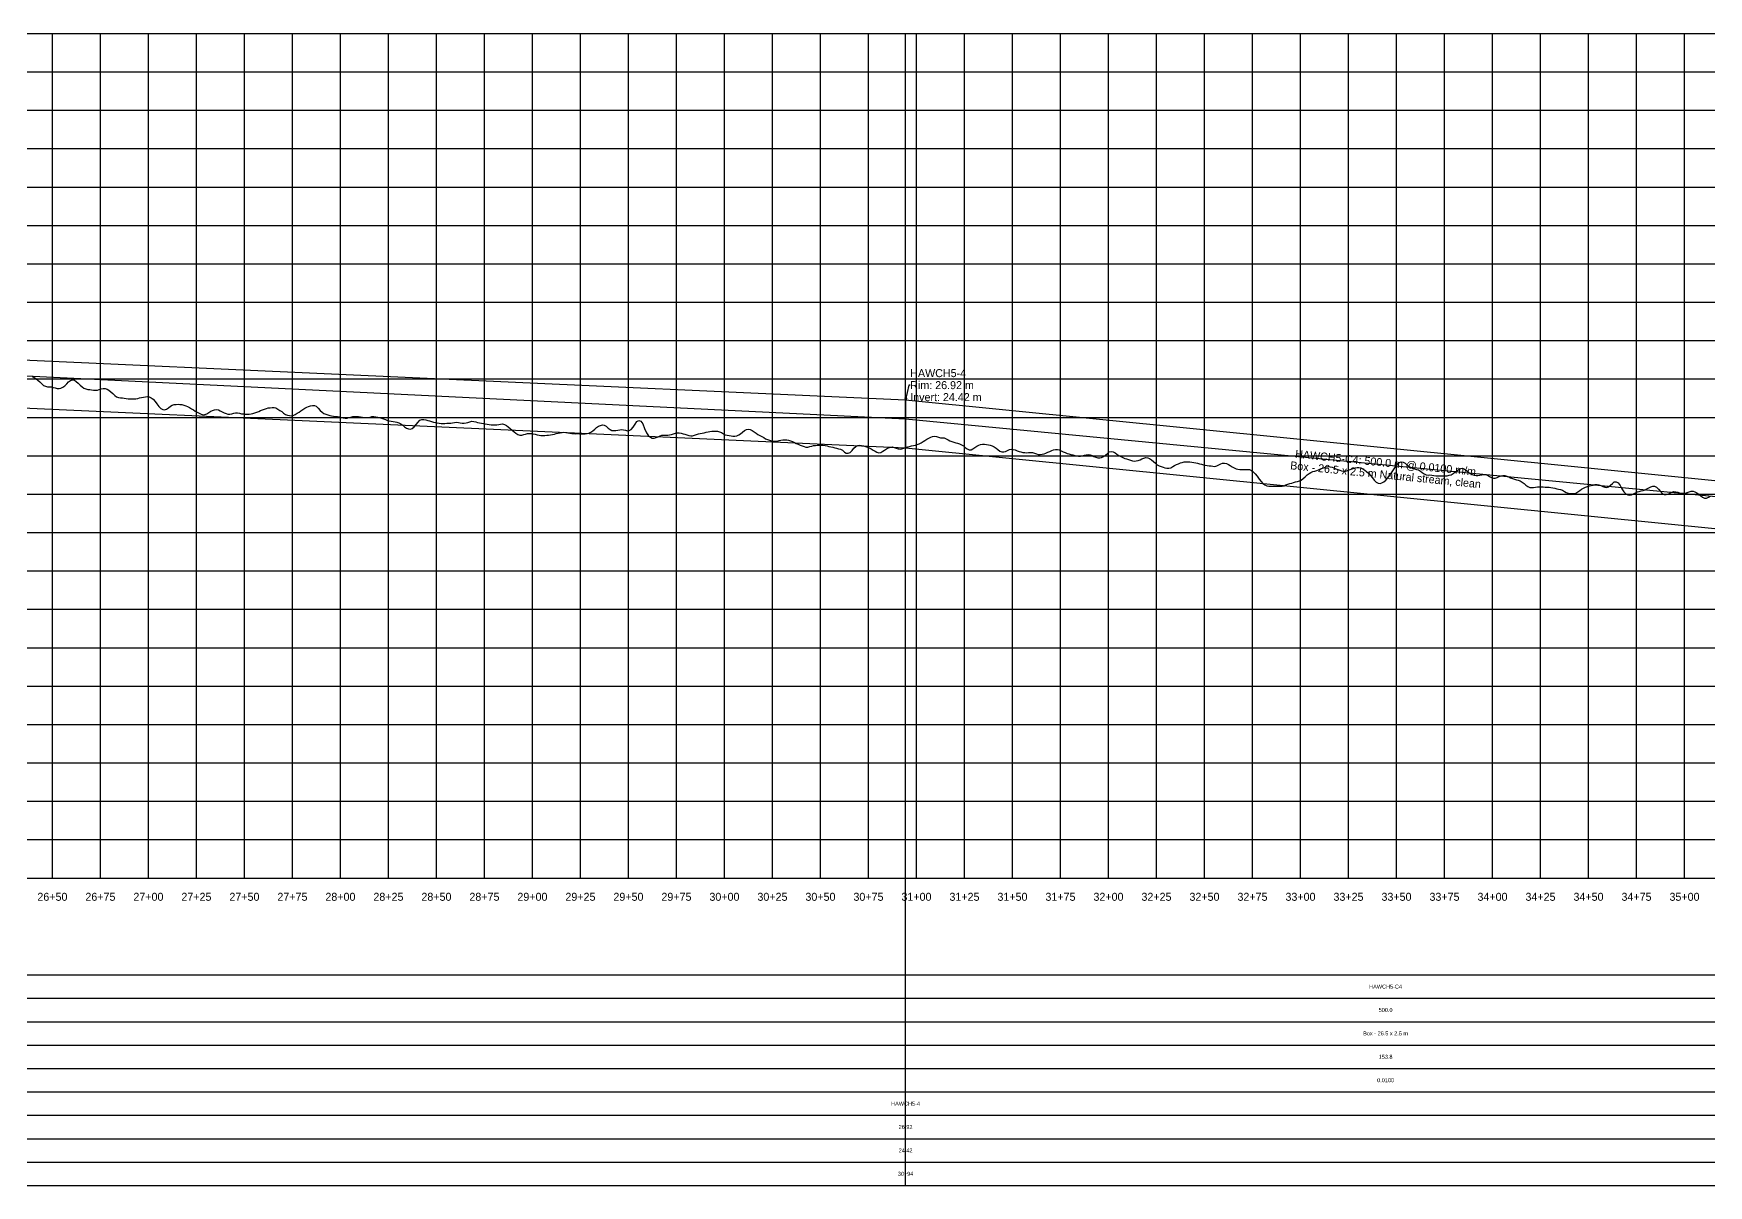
# Model space of a CAD drawing. Extents: x -64 to 7102, y -140 to 462.
# Drawn here: x 2640 to 3512, y -140 to 460 of the extents above; entities that cross this region are included whole.
import ezdxf
from ezdxf.enums import TextEntityAlignment as Align

# ---------------------------------------------------------------- set-up
doc = ezdxf.new("R2010")
doc.units = 0
for name, color, linetype in [('Annotation', 7, 'Continuous'), ('Annotation_Table', 254, 'Continuous'), ('Crown', 7, 'Continuous'), ('Grid', 254, 'Continuous'), ('Grid_Text', 7, 'Continuous'), ('Ground_Elevation', 3, 'Continuous'), ('Hydraulic_Grade', 5, 'Continuous'), ('Invert', 7, 'Continuous'), ('Structure', 7, 'Continuous')]:
    doc.layers.add(name, color=color, linetype=linetype)

msp = doc.modelspace()

# ---------------------------------------------------------------- linework, layer by layer
at = {"layer": 'Annotation', "color": 0}
msp.add_lwpolyline([(3096.77, 276.79), (3096.03, 276.79), (3094.33, 269.17)], dxfattribs=at)
msp.add_lwpolyline([(3094.33, 269.17), (3094.13, 270.15), (3094.92, 269.97)], close=True, dxfattribs=at)
at = {"layer": 'Annotation_Table', "color": 254}
for points in [[(3094.33, -140.21), (3094.33, 460)], [(-25, -30.48), (7074.95, -30.48)], [(-25, -42.67), (7074.95, -42.67)], [(-25, -54.86), (7074.95, -54.86)], [(-25, -67.06), (7074.95, -67.06)], [(-25, -79.25), (7074.95, -79.25)], [(-25, -91.44), (7074.95, -91.44)], [(-25, -103.63), (7074.95, -103.63)], [(-25, -115.82), (7074.95, -115.82)], [(-25, -128.02), (7074.95, -128.02)], [(-25, -140.21), (7074.95, -140.21)]]:
    msp.add_lwpolyline(points, dxfattribs=at)
at = {"layer": 'Crown', "color": 0}
for points in [[(2082.44, 315.04), (3094.33, 269.17)], [(3094.33, 269.17), (3094.33, 269.17)], [(3094.33, 269.17), (3594.33, 219.29)]]:
    msp.add_lwpolyline(points, dxfattribs=at)
at = {"layer": 'Grid', "color": 254}
for points in [[(-25, 460), (7075, 460)], [(2650, 20), (2650, 460)], [(2675, 20), (2675, 460)], [(2700, 20), (2700, 460)], [(2725, 20), (2725, 460)], [(2750, 20), (2750, 460)], [(2775, 20), (2775, 460)], [(2800, 20), (2800, 460)], [(2825, 20), (2825, 460)], [(2850, 20), (2850, 460)], [(2875, 20), (2875, 460)], [(2900, 20), (2900, 460)], [(2925, 20), (2925, 460)], [(2950, 20), (2950, 460)], [(2975, 20), (2975, 460)], [(3000, 20), (3000, 460)], [(3025, 20), (3025, 460)], [(3050, 20), (3050, 460)], [(3075, 20), (3075, 460)], [(3100, 20), (3100, 460)], [(3125, 20), (3125, 460)], [(3150, 20), (3150, 460)], [(3175, 20), (3175, 460)], [(3200, 20), (3200, 460)], [(3225, 20), (3225, 460)], [(3250, 20), (3250, 460)], [(3275, 20), (3275, 460)], [(3300, 20), (3300, 460)], [(3325, 20), (3325, 460)], [(3350, 20), (3350, 460)], [(3375, 20), (3375, 460)], [(3400, 20), (3400, 460)], [(3425, 20), (3425, 460)], [(3450, 20), (3450, 460)], [(3475, 20), (3475, 460)], [(3500, 20), (3500, 460)], [(-25, 440), (7075, 440)], [(-25, 420), (7075, 420)], [(-25, 400), (7075, 400)], [(-25, 380), (7075, 380)], [(-25, 360), (7075, 360)], [(-25, 340), (7075, 340)], [(-25, 320), (7075, 320)], [(-25, 300), (7075, 300)], [(-25, 280), (7075, 280)], [(-25, 260), (7075, 260)], [(-25, 240), (7075, 240)], [(-25, 220), (7075, 220)], [(-25, 200), (7075, 200)], [(-25, 180), (7075, 180)], [(-25, 160), (7075, 160)], [(-25, 140), (7075, 140)], [(-25, 120), (7075, 120)], [(-25, 100), (7075, 100)], [(-25, 80), (7075, 80)], [(-25, 60), (7075, 60)], [(-25, 40), (7075, 40)], [(-25, 20), (7075, 20)]]:
    msp.add_lwpolyline(points, dxfattribs=at)
at = {"layer": 'Ground_Elevation', "color": 3}
msp.add_lwpolyline([(2639.44, 281.25), (2640.44, 280.8), (2641.44, 280.23), (2642.44, 279.45), (2643.44, 278.47), (2644.44, 277.47), (2645.44, 276.65), (2646.44, 276.17), (2647.44, 275.98), (2648.44, 275.92), (2649.44, 275.84), (2650.44, 275.62), (2651.44, 275.31), (2652.44, 275.1), (2653.44, 275.08), (2654.44, 275.27), (2655.44, 275.73), (2656.44, 276.45), (2657.44, 277.43), (2658.44, 278.46), (2659.44, 279.25), (2660.44, 279.57), (2661.44, 279.37), (2662.44, 278.73), (2663.44, 277.77), (2664.44, 276.76), (2665.44, 275.88), (2666.44, 275.24), (2667.44, 274.84), (2668.44, 274.6), (2669.44, 274.46), (2670.44, 274.34), (2671.44, 274.21), (2672.44, 274.11), (2673.44, 274.18), (2674.44, 274.45), (2675.44, 274.79), (2676.44, 275), (2677.44, 274.96), (2678.44, 274.65), (2679.44, 274.11), (2680.44, 273.33), (2681.44, 272.36), (2682.44, 271.45), (2683.44, 270.77), (2684.44, 270.38), (2685.44, 270.22), (2686.44, 270.14), (2687.44, 270.02), (2688.44, 269.82), (2689.44, 269.66), (2690.44, 269.59), (2691.44, 269.58), (2692.44, 269.61), (2693.44, 269.7), (2694.44, 269.87), (2695.44, 270.11), (2696.44, 270.35), (2697.44, 270.55), (2698.44, 270.75), (2699.44, 270.85), (2700.44, 270.72), (2701.44, 270.25), (2702.44, 269.43), (2703.44, 268.3), (2704.44, 267.01), (2705.44, 265.71), (2706.44, 264.68), (2707.44, 264.06), (2708.44, 263.93), (2709.44, 264.3), (2710.44, 265.01), (2711.44, 265.78), (2712.44, 266.36), (2713.44, 266.68), (2714.44, 266.77), (2715.44, 266.8), (2716.44, 266.78), (2717.44, 266.68), (2718.44, 266.4), (2719.44, 266.02), (2720.44, 265.58), (2721.44, 265.08), (2722.44, 264.5), (2723.44, 263.86), (2724.44, 263.28), (2725.44, 262.71), (2726.44, 262.15), (2727.44, 261.64), (2728.44, 261.34), (2729.44, 261.43), (2730.44, 261.85), (2731.44, 262.48), (2732.44, 263.17), (2733.44, 263.64), (2734.44, 263.99), (2735.44, 264.13), (2736.44, 263.89), (2737.44, 263.35), (2738.44, 262.8), (2739.44, 262.34), (2740.44, 261.94), (2741.44, 261.68), (2742.44, 261.7), (2743.44, 261.92), (2744.44, 262.22), (2745.44, 262.44), (2746.44, 262.38), (2747.44, 262.13), (2748.44, 261.87), (2749.44, 261.76), (2750.44, 261.72), (2751.44, 261.69), (2752.44, 261.71), (2753.44, 261.79), (2754.44, 261.99), (2755.44, 262.3), (2756.44, 262.68), (2757.44, 263.09), (2758.44, 263.49), (2759.44, 263.9), (2760.44, 264.31), (2761.44, 264.67), (2762.44, 264.92), (2763.44, 265.05), (2764.44, 265.09), (2765.44, 265.1), (2766.44, 264.93), (2767.44, 264.31), (2768.44, 263.65), (2769.44, 262.97), (2770.44, 262.19), (2771.44, 261.55), (2772.44, 261.12), (2773.44, 260.92), (2774.44, 260.86), (2775.44, 261.01), (2776.44, 261.57), (2777.44, 262.18), (2778.44, 262.78), (2779.44, 263.45), (2780.44, 264.1), (2781.44, 264.72), (2782.44, 265.26), (2783.44, 265.72), (2784.44, 266.07), (2785.44, 266.24), (2786.44, 266.26), (2787.44, 265.9), (2788.44, 264.83), (2789.44, 263.66), (2790.44, 262.74), (2791.44, 262.06), (2792.44, 261.6), (2793.44, 261.24), (2794.44, 260.95), (2795.44, 260.73), (2796.44, 260.57), (2797.44, 260.49), (2798.44, 260.4), (2799.44, 260.25), (2800.44, 260.01), (2801.44, 259.77), (2802.44, 259.62), (2803.44, 259.65), (2804.44, 259.89), (2805.44, 260.18), (2806.44, 260.37), (2807.44, 260.42), (2808.44, 260.42), (2809.44, 260.4), (2810.44, 260.3), (2811.44, 260.14), (2812.44, 259.97), (2813.44, 259.85), (2814.44, 259.94), (2815.44, 260.18), (2816.44, 260.37), (2817.44, 260.39), (2818.44, 260.28), (2819.44, 260.1), (2820.44, 259.91), (2821.44, 259.66), (2822.44, 259.3), (2823.44, 258.87), (2824.44, 258.45), (2825.44, 258.14), (2826.44, 257.95), (2827.44, 257.81), (2828.44, 257.65), (2829.44, 257.43), (2830.44, 257.09), (2831.44, 256.6), (2832.44, 255.93), (2833.44, 255.12), (2834.44, 254.4), (2835.44, 253.95), (2836.44, 253.9), (2837.44, 254.28), (2838.44, 255.11), (2839.44, 256.29), (2840.44, 257.51), (2841.44, 258.46), (2842.44, 258.93), (2843.44, 258.91), (2844.44, 258.72), (2845.44, 258.45), (2846.44, 258.14), (2847.44, 257.82), (2848.44, 257.52), (2849.44, 257.27), (2850.44, 257.08), (2851.44, 256.95), (2852.44, 256.87), (2853.44, 256.83), (2854.44, 256.84), (2855.44, 256.9), (2856.44, 256.96), (2857.44, 257.03), (2858.44, 257.18), (2859.44, 257.4), (2860.44, 257.5), (2861.44, 257.34), (2862.44, 257.08), (2863.44, 256.9), (2864.44, 256.92), (2865.44, 257.08), (2866.44, 257.31), (2867.44, 257.66), (2868.44, 258.01), (2869.44, 257.89), (2870.44, 257.6), (2871.44, 257.35), (2872.44, 257.15), (2873.44, 256.95), (2874.44, 256.76), (2875.44, 256.56), (2876.44, 256.37), (2877.44, 256.21), (2878.44, 256.09), (2879.44, 256.05), (2880.44, 256.08), (2881.44, 256.18), (2882.44, 256.35), (2883.44, 256.54), (2884.44, 256.57), (2885.44, 256.23), (2886.44, 255.72), (2887.44, 255.07), (2888.44, 254.25), (2889.44, 253.36), (2890.44, 252.49), (2891.44, 251.71), (2892.44, 251.1), (2893.44, 250.79), (2894.44, 250.79), (2895.44, 251.03), (2896.44, 251.33), (2897.44, 251.54), (2898.44, 251.66), (2899.44, 251.65), (2900.44, 251.47), (2901.44, 251.2), (2902.44, 250.9), (2903.44, 250.67), (2904.44, 250.53), (2905.44, 250.49), (2906.44, 250.53), (2907.44, 250.64), (2908.44, 250.78), (2909.44, 250.91), (2910.44, 251.08), (2911.44, 251.28), (2912.44, 251.51), (2913.44, 251.73), (2914.44, 251.93), (2915.44, 252.12), (2916.44, 252.21), (2917.44, 252.12), (2918.44, 251.9), (2919.44, 251.71), (2920.44, 251.59), (2921.44, 251.53), (2922.44, 251.5), (2923.44, 251.52), (2924.44, 251.49), (2925.44, 251.43), (2926.44, 251.37), (2927.44, 251.39), (2928.44, 251.53), (2929.44, 251.83), (2930.44, 252.32), (2931.44, 253.02), (2932.44, 253.86), (2933.44, 254.7), (2934.44, 255.37), (2935.44, 255.84), (2936.44, 256.09), (2937.44, 255.94), (2938.44, 255.33), (2939.44, 254.44), (2940.44, 253.62), (2941.44, 253.18), (2942.44, 253.08), (2943.44, 253.21), (2944.44, 253.4), (2945.44, 253.57), (2946.44, 253.64), (2947.44, 253.54), (2948.44, 253.26), (2949.44, 253.02), (2950.44, 253.1), (2951.44, 253.69), (2952.44, 254.84), (2953.44, 256.43), (2954.44, 257.76), (2955.44, 258.38), (2956.44, 258.03), (2957.44, 256.58), (2958.44, 254.24), (2959.44, 251.99), (2960.44, 250.46), (2961.44, 249.62), (2962.44, 249.23), (2963.44, 249.21), (2964.44, 249.47), (2965.44, 249.94), (2966.44, 250.41), (2967.44, 250.71), (2968.44, 250.79), (2969.44, 250.76), (2970.44, 250.79), (2971.44, 250.91), (2972.44, 251.11), (2973.44, 251.37), (2974.44, 251.68), (2975.44, 251.92), (2976.44, 251.97), (2977.44, 251.79), (2978.44, 251.48), (2979.44, 251.16), (2980.44, 250.86), (2981.44, 250.57), (2982.44, 250.32), (2983.44, 250.32), (2984.44, 250.64), (2985.44, 251.13), (2986.44, 251.44), (2987.44, 251.63), (2988.44, 251.83), (2989.44, 252.02), (2990.44, 252.21), (2991.44, 252.39), (2992.44, 252.57), (2993.44, 252.73), (2994.44, 252.85), (2995.44, 252.87), (2996.44, 252.75), (2997.44, 252.47), (2998.44, 252.05), (2999.44, 251.48), (3000.44, 250.97), (3001.44, 250.68), (3002.44, 250.47), (3003.44, 250.3), (3004.44, 250.18), (3005.44, 250.2), (3006.44, 250.41), (3007.44, 250.84), (3008.44, 251.48), (3009.44, 252.28), (3010.44, 253.08), (3011.44, 253.65), (3012.44, 253.88), (3013.44, 253.73), (3014.44, 253.21), (3015.44, 252.46), (3016.44, 251.7), (3017.44, 251.05), (3018.44, 250.51), (3019.44, 249.99), (3020.44, 249.43), (3021.44, 248.85), (3022.44, 248.39), (3023.44, 248.08), (3024.44, 247.84), (3025.44, 247.66), (3026.44, 247.58), (3027.44, 247.67), (3028.44, 247.9), (3029.44, 248.1), (3030.44, 248.24), (3031.44, 248.3), (3032.44, 248.24), (3033.44, 248.06), (3034.44, 247.82), (3035.44, 247.45), (3036.44, 246.97), (3037.44, 246.46), (3038.44, 246.01), (3039.44, 245.58), (3040.44, 245.14), (3041.44, 244.75), (3042.44, 244.51), (3043.44, 244.5), (3044.44, 244.74), (3045.44, 245.07), (3046.44, 245.28), (3047.44, 245.41), (3048.44, 245.52), (3049.44, 245.59), (3050.44, 245.58), (3051.44, 245.49), (3052.44, 245.34), (3053.44, 245.14), (3054.44, 244.9), (3055.44, 244.65), (3056.44, 244.41), (3057.44, 244.16), (3058.44, 243.92), (3059.44, 243.68), (3060.44, 243.41), (3061.44, 242.84), (3062.44, 241.9), (3063.44, 241.26), (3064.44, 241.26), (3065.44, 241.78), (3066.44, 242.74), (3067.44, 243.89), (3068.44, 244.84), (3069.44, 245.39), (3070.44, 245.54), (3071.44, 245.41), (3072.44, 245.12), (3073.44, 244.79), (3074.44, 244.45), (3075.44, 244.04), (3076.44, 243.53), (3077.44, 242.92), (3078.44, 242.31), (3079.44, 241.79), (3080.44, 241.56), (3081.44, 241.77), (3082.44, 242.35), (3083.44, 242.99), (3084.44, 243.61), (3085.44, 244.14), (3086.44, 244.52), (3087.44, 244.63), (3088.44, 244.36), (3089.44, 243.9), (3090.44, 243.54), (3091.44, 243.46), (3092.44, 243.6), (3093.44, 243.88), (3094.44, 244.22), (3095.44, 244.58), (3096.44, 244.89), (3097.44, 245.12), (3098.44, 245.3), (3099.44, 245.52), (3100.44, 245.84), (3101.44, 246.28), (3102.44, 246.81), (3103.44, 247.4), (3104.44, 248.03), (3105.44, 248.61), (3106.44, 249.16), (3107.44, 249.69), (3108.44, 250.11), (3109.44, 250.27), (3110.44, 250.08), (3111.44, 249.68), (3112.44, 249.3), (3113.44, 249.27), (3114.44, 249.28), (3115.44, 248.85), (3116.44, 248.31), (3117.44, 247.81), (3118.44, 247.4), (3119.44, 247.06), (3120.44, 246.78), (3121.44, 246.48), (3122.44, 246.13), (3123.44, 245.7), (3124.44, 245.21), (3125.44, 244.38), (3126.44, 243.55), (3127.44, 243.13), (3128.44, 243.16), (3129.44, 243.55), (3130.44, 244.22), (3131.44, 244.93), (3132.44, 245.54), (3133.44, 245.93), (3134.44, 246.09), (3135.44, 246.06), (3136.44, 245.93), (3137.44, 245.76), (3138.44, 245.55), (3139.44, 245.22), (3140.44, 244.71), (3141.44, 243.99), (3142.44, 243.17), (3143.44, 242.45), (3144.44, 242.03), (3145.44, 241.98), (3146.44, 242.26), (3147.44, 242.77), (3148.44, 243.23), (3149.44, 243.41), (3150.44, 243.31), (3151.44, 243.01), (3152.44, 242.64), (3153.44, 242.29), (3154.44, 241.99), (3155.44, 241.76), (3156.44, 241.61), (3157.44, 241.58), (3158.44, 241.61), (3159.44, 241.67), (3160.44, 241.64), (3161.44, 241.38), (3162.44, 240.99), (3163.44, 240.72), (3164.44, 240.68), (3165.44, 240.81), (3166.44, 241.05), (3167.44, 241.38), (3168.44, 241.79), (3169.44, 242.23), (3170.44, 242.65), (3171.44, 243.03), (3172.44, 243.28), (3173.44, 243.28), (3174.44, 243.01), (3175.44, 242.56), (3176.44, 242.05), (3177.44, 241.62), (3178.44, 241.24), (3179.44, 240.92), (3180.44, 240.65), (3181.44, 240.4), (3182.44, 240.17), (3183.44, 239.95), (3184.44, 239.77), (3185.44, 239.75), (3186.44, 239.94), (3187.44, 240.27), (3188.44, 240.55), (3189.44, 240.6), (3190.44, 240.4), (3191.44, 240.05), (3192.44, 239.62), (3193.44, 239.21), (3194.44, 238.92), (3195.44, 238.86), (3196.44, 239.11), (3197.44, 239.64), (3198.44, 240.39), (3199.44, 241.25), (3200.44, 241.96), (3201.44, 242.25), (3202.44, 242.08), (3203.44, 241.51), (3204.44, 240.8), (3205.44, 240.11), (3206.44, 239.54), (3207.44, 239.04), (3208.44, 238.63), (3209.44, 238.33), (3210.44, 238.02), (3211.44, 237.69), (3212.44, 237.34), (3213.44, 237.18), (3214.44, 237.27), (3215.44, 237.54), (3216.44, 237.93), (3217.44, 238.39), (3218.44, 238.8), (3219.44, 239.01), (3220.44, 238.89), (3221.44, 238.5), (3222.44, 237.87), (3223.44, 237.02), (3224.44, 236.07), (3225.44, 235.3), (3226.44, 234.81), (3227.44, 234.46), (3228.44, 234.13), (3229.44, 233.79), (3230.44, 233.55), (3231.44, 233.5), (3232.44, 233.77), (3233.44, 234.34), (3234.44, 234.88), (3235.44, 235.38), (3236.44, 235.84), (3237.44, 236.24), (3238.44, 236.55), (3239.44, 236.75), (3240.44, 236.86), (3241.44, 236.88), (3242.44, 236.83), (3243.44, 236.73), (3244.44, 236.56), (3245.44, 236.36), (3246.44, 236.12), (3247.44, 235.86), (3248.44, 235.6), (3249.44, 235.35), (3250.44, 235.13), (3251.44, 234.96), (3252.44, 234.83), (3253.44, 234.71), (3254.44, 234.51), (3255.44, 234.48), (3256.44, 234.8), (3257.44, 235.27), (3258.44, 235.75), (3259.44, 236.09), (3260.44, 236.22), (3261.44, 236.03), (3262.44, 235.52), (3263.44, 234.88), (3264.44, 234.22), (3265.44, 233.62), (3266.44, 233.22), (3267.44, 233), (3268.44, 232.91), (3269.44, 232.82), (3270.44, 232.8), (3271.44, 232.86), (3272.44, 232.89), (3273.44, 232.77), (3274.44, 232.4), (3275.44, 231.7), (3276.44, 230.65), (3277.44, 229.3), (3278.44, 227.85), (3279.44, 226.52), (3280.44, 225.49), (3281.44, 224.78), (3282.44, 224.39), (3283.44, 224.22), (3284.44, 224.14), (3285.44, 224.09), (3286.44, 224.08), (3287.44, 224.14), (3288.44, 224.16), (3289.44, 224.07), (3290.44, 224.11), (3291.44, 224.4), (3292.44, 224.84), (3293.44, 225.24), (3294.44, 225.53), (3295.44, 225.73), (3296.44, 226.09), (3297.44, 226.45), (3298.44, 226.67), (3299.44, 226.89), (3300.44, 227.34), (3301.44, 228.11), (3302.44, 229.05), (3303.44, 229.98), (3304.44, 230.78), (3305.44, 231.36), (3306.44, 231.75), (3307.44, 232.01), (3308.44, 232.34), (3309.44, 232.73), (3310.44, 233.13), (3311.44, 233.54), (3312.44, 233.94), (3313.44, 234.27), (3314.44, 234.36), (3315.44, 234.25), (3316.44, 234.01), (3317.44, 233.67), (3318.44, 233.26), (3319.44, 232.84), (3320.44, 232.42), (3321.44, 232.08), (3322.44, 231.94), (3323.44, 232.02), (3324.44, 232.27), (3325.44, 232.61), (3326.44, 233.01), (3327.44, 233.42), (3328.44, 233.78), (3329.44, 233.95), (3330.44, 233.92), (3331.44, 233.63), (3332.44, 233.12), (3333.44, 232.47), (3334.44, 231.74), (3335.44, 230.88), (3336.44, 229.78), (3337.44, 228.47), (3338.44, 227.23), (3339.44, 226.28), (3340.44, 225.73), (3341.44, 225.6), (3342.44, 225.83), (3343.44, 226.4), (3344.44, 227.31), (3345.44, 228.47), (3346.44, 229.72), (3347.44, 231.13), (3348.44, 232.67), (3349.44, 234.21), (3350.44, 235.57), (3351.44, 236.52), (3352.44, 236.91), (3353.44, 236.72), (3354.44, 236.1), (3355.44, 235.3), (3356.44, 234.52), (3357.44, 233.9), (3358.44, 233.44), (3359.44, 233.13), (3360.44, 232.91), (3361.44, 232.59), (3362.44, 232.05), (3363.44, 231.32), (3364.44, 230.57), (3365.44, 230.04), (3366.44, 229.84), (3367.44, 230.03), (3368.44, 229.96), (3369.44, 229.74), (3370.44, 229.61), (3371.44, 229.54), (3372.44, 229.5), (3373.44, 229.49), (3374.44, 229.49), (3375.44, 229.53), (3376.44, 229.62), (3377.44, 229.8), (3378.44, 230.14), (3379.44, 230.67), (3380.44, 231.37), (3381.44, 232.17), (3382.44, 232.91), (3383.44, 233.44), (3384.44, 233.51), (3385.44, 233.04), (3386.44, 232.31), (3387.44, 231.51), (3388.44, 230.76), (3389.44, 230.19), (3390.44, 229.81), (3391.44, 229.66), (3392.44, 229.71), (3393.44, 229.92), (3394.44, 230.11), (3395.44, 230.21), (3396.44, 230.16), (3397.44, 229.84), (3398.44, 229.26), (3399.44, 228.64), (3400.44, 228.28), (3401.44, 228.33), (3402.44, 228.72), (3403.44, 229.19), (3404.44, 229.51), (3405.44, 229.66), (3406.44, 229.66), (3407.44, 229.42), (3408.44, 229.02), (3409.44, 228.55), (3410.44, 228.12), (3411.44, 227.75), (3412.44, 227.53), (3413.44, 227.29), (3414.44, 226.88), (3415.44, 226.29), (3416.44, 225.49), (3417.44, 224.63), (3418.44, 223.92), (3419.44, 223.54), (3420.44, 223.39), (3421.44, 223.42), (3422.44, 223.56), (3423.44, 223.74), (3424.44, 223.86), (3425.44, 223.86), (3426.44, 223.76), (3427.44, 223.65), (3428.44, 223.58), (3429.44, 223.56), (3430.44, 223.45), (3431.44, 223.24), (3432.44, 223.05), (3433.44, 222.82), (3434.44, 222.61), (3435.44, 222.39), (3436.44, 222), (3437.44, 221.44), (3438.44, 220.84), (3439.44, 220.45), (3440.44, 220.38), (3441.44, 220.33), (3442.44, 220.35), (3443.44, 220.57), (3444.44, 221.13), (3445.44, 221.87), (3446.44, 222.53), (3447.44, 223.07), (3448.44, 223.57), (3449.44, 224), (3450.44, 224.35), (3451.44, 224.57), (3452.44, 224.76), (3453.44, 224.96), (3454.44, 225.05), (3455.44, 224.91), (3456.44, 224.52), (3457.44, 224.01), (3458.44, 223.59), (3459.44, 223.52), (3460.44, 223.88), (3461.44, 224.68), (3462.44, 225.62), (3463.44, 226.33), (3464.44, 226.48), (3465.44, 225.87), (3466.44, 224.56), (3467.44, 222.78), (3468.44, 221.15), (3469.44, 220.09), (3470.44, 219.59), (3471.44, 219.45), (3472.44, 219.65), (3473.44, 220.1), (3474.44, 220.67), (3475.44, 221.16), (3476.44, 221.44), (3477.44, 221.67), (3478.44, 221.95), (3479.44, 222.3), (3480.44, 222.72), (3481.44, 223.28), (3482.44, 223.88), (3483.44, 224.19), (3484.44, 224.09), (3485.44, 223.59), (3486.44, 222.61), (3487.44, 221.42), (3488.44, 220.4), (3489.44, 219.85), (3490.44, 219.75), (3491.44, 219.97), (3492.44, 220.45), (3493.44, 221.01), (3494.44, 221.32), (3495.44, 221.26), (3496.44, 221.02), (3497.44, 220.75), (3498.44, 220.53), (3499.44, 220.42), (3500.44, 220.52), (3501.44, 220.87), (3502.44, 221.28), (3503.44, 221.54), (3504.44, 221.51), (3505.44, 221.24), (3506.44, 220.76), (3507.44, 220.06), (3508.44, 219.2), (3509.44, 218.4), (3510.44, 217.92), (3511.44, 217.9), (3512.44, 218.34), (3513.44, 219)], dxfattribs=at)
at = {"layer": 'Hydraulic_Grade', "color": 5}
for points in [[(2082.44, 308.68), (3094.33, 259.26)], [(3094.33, 259.26), (3094.33, 259.26)], [(3094.33, 259.26), (3594.33, 211.36)]]:
    msp.add_lwpolyline(points, dxfattribs=at)
at = {"layer": 'Invert', "color": 0}
for points in [[(2082.44, 290.04), (3094.33, 244.17)], [(3094.33, 244.17), (3094.33, 244.17)], [(3094.33, 244.17), (3594.33, 194.29)]]:
    msp.add_lwpolyline(points, dxfattribs=at)
at = {"layer": 'Structure', "color": 0}
msp.add_lwpolyline([(3094.33, 269.17), (3094.33, 244.17)], dxfattribs=at)
msp.add_lwpolyline([(3094.33, 269.17), (3094.33, 244.17)], dxfattribs=at)

# ---------------------------------------------------------------- texts
at = {"layer": 'Annotation', "color": 0}
for s, height, p in [('HAWCH5-4', 4.167, (3096.77, 283.04)), ('Rim: 26.92 m', 4.1667, (3096.77, 276.79)), ('Invert: 24.42 m', 4.1667, (3096.77, 270.54))]:
    msp.add_text(s, height=height, dxfattribs=at).set_placement(p, align=Align.MIDDLE_LEFT)
for s, p in [('Box - 26.5 x 2.5 m Natural stream, clean', (3344.33, 230.12)), ('HAWCH5-C4: 500.0 m @ 0.0100 m/m', (3344.33, 236.37))]:
    msp.add_text(s, height=4.1667, rotation=354.30303, dxfattribs=at).set_placement(p, align=Align.MIDDLE_CENTER)
at = {"layer": 'Annotation_Table', "color": 0}
for s, height, p in [('HAWCH5-C4', 2.083, (3344.33, -36.58)), ('500.0', 2.083, (3344.33, -48.77)), ('Box - 26.5 x 2.5 m', 2.0833, (3344.33, -60.96)), ('153.8', 2.083, (3344.33, -73.15)), ('0.0100', 2.083, (3344.33, -85.34)), ('HAWCH5-4', 2.083, (3094.33, -97.54)), ('26.92', 2.083, (3094.33, -109.73)), ('24.42', 2.083, (3094.33, -121.92)), ('30+94', 2.083, (3094.33, -134.11))]:
    msp.add_text(s, height=height, dxfattribs=at).set_placement(p, align=Align.MIDDLE_CENTER)
at = {"layer": 'Grid_Text', "color": 0}
for s, p in [('26+50', (2650, 12.3)), ('26+75', (2675, 12.3)), ('27+00', (2700, 12.3)), ('27+25', (2725, 12.3)), ('27+50', (2750, 12.3)), ('27+75', (2775, 12.3)), ('28+00', (2800, 12.3)), ('28+25', (2825, 12.3)), ('28+50', (2850, 12.3)), ('28+75', (2875, 12.3)), ('29+00', (2900, 12.3)), ('29+25', (2925, 12.3)), ('29+50', (2950, 12.3)), ('29+75', (2975, 12.3)), ('30+00', (3000, 12.3)), ('30+25', (3025, 12.3)), ('30+50', (3050, 12.3)), ('30+75', (3075, 12.3)), ('31+00', (3100, 12.3)), ('31+25', (3125, 12.3)), ('31+50', (3150, 12.3)), ('31+75', (3175, 12.3)), ('32+00', (3200, 12.3)), ('32+25', (3225, 12.3)), ('32+50', (3250, 12.3)), ('32+75', (3275, 12.3)), ('33+00', (3300, 12.3)), ('33+25', (3325, 12.3)), ('33+50', (3350, 12.3)), ('33+75', (3375, 12.3)), ('34+00', (3400, 12.3)), ('34+25', (3425, 12.3)), ('34+50', (3450, 12.3)), ('34+75', (3475, 12.3)), ('35+00', (3500, 12.3))]:
    msp.add_text(s, height=4.167, dxfattribs=at).set_placement(p, align=Align.TOP_CENTER)

doc.saveas('drawing.dxf')
